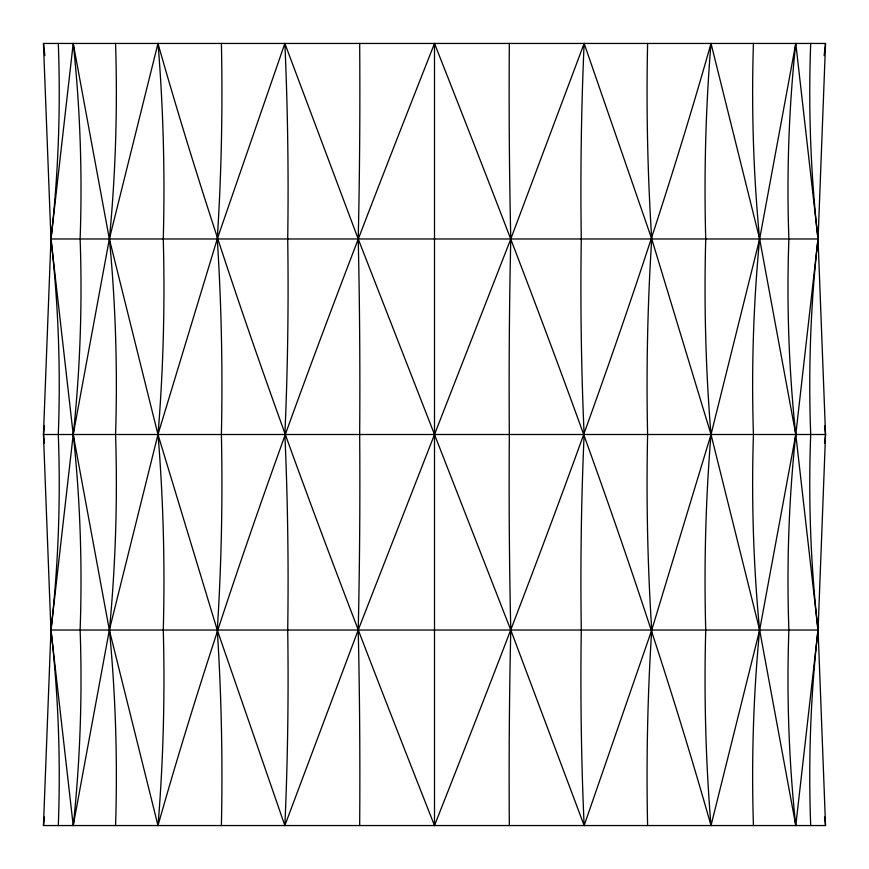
<?xml version="1.0" encoding="UTF-8"?>
<svg xmlns="http://www.w3.org/2000/svg" width="869" height="869" viewBox="0 0 869 869"><rect width="100%" height="100%" fill="white"/><g stroke="black" fill="none" stroke-linecap="round" stroke-linejoin="round"><path stroke-width="1.3" d="M51.065 633.697A1278.212 1278.212 0 0 0 50.923 630.025L43.45 434.5L50.967 238.975A1278.212 1278.212 0 0 0 51.065 235.303M817.935 626.343A1278.212 1278.212 0 0 0 818.077 630.025L825.55 825.55L43.45 825.55L50.967 630.025A1278.212 1278.212 0 0 0 51.065 626.343M817.935 242.657A1278.212 1278.212 0 0 1 818.077 238.975L825.55 43.45L43.45 43.45L50.967 238.975A1278.212 1278.212 0 0 1 51.065 242.657M817.935 633.697A1278.212 1278.212 0 0 1 818.077 630.025L825.55 434.5L818.033 238.975A1278.212 1278.212 0 0 1 817.935 235.303M50.967 238.975L73.213 43.45L109.353 238.975L157.984 434.5L217.25 630.025L284.847 825.55L358.213 630.025L510.787 238.975L584.153 43.45L651.75 238.975L711.016 434.5L759.647 630.025L795.787 825.55L818.033 630.025L795.787 434.5L759.647 238.975L711.016 43.45C635.554 309.777 535.847 568.239 434.5 825.55C333.153 568.239 233.446 309.777 157.984 43.45L109.353 238.975L73.213 434.5L50.967 630.025L73.213 825.55L109.353 630.025L157.984 434.5L217.25 238.975L284.847 43.45L358.213 238.975L510.787 630.025L584.153 825.55L651.75 630.025L711.016 434.5L759.647 238.975L795.787 43.45L818.033 238.975L795.787 434.5L759.647 630.025L711.016 825.55C635.554 559.223 535.847 300.761 434.5 43.45C333.153 300.761 233.446 559.223 157.984 825.55L109.353 630.025L73.213 434.5L50.967 238.975L818.033 238.975M44.46 425.973A1278.212 1278.212 0 0 1 43.504 434.511L825.55 434.5A1278.212 1278.212 0 0 0 824.54 443.027M50.967 630.025L818.033 630.025M434.5 43.45L434.5 825.55M43.504 43.45A1278.212 1278.212 0 0 1 44.851 55.638M51.423 235.325A1278.212 1253.652 90 0 1 51.021 238.986A1278.212 1253.652 90 0 1 58.299 434.5A1278.212 1253.652 -90 0 1 51.021 630.025A1278.212 1253.652 90 0 1 58.299 825.55M44.46 817.023A1278.212 1278.212 0 0 1 43.504 825.55M43.504 434.489A1278.212 1278.212 0 0 1 44.46 443.027M115.566 825.55A1278.212 1062.787 90 0 0 109.396 630.014A1278.212 1062.798 -90 0 0 115.566 434.5A1278.212 1062.787 90 0 0 109.396 238.975A1278.212 1062.798 -90 0 0 115.566 43.45M158.028 825.55A1278.212 903.836 -90 0 0 163.274 630.025A1278.212 903.836 90 0 0 158.028 434.489A1278.212 903.825 -90 0 0 163.274 238.975A1278.212 903.836 90 0 0 158.028 43.45M509.332 825.55A1278.212 249.37 -90 0 1 510.776 630.014A1278.212 249.37 90 0 1 509.332 434.5A1278.212 249.37 -90 0 1 510.776 238.975A1278.212 249.37 90 0 1 509.332 43.45M584.131 825.55A1278.212 489.149 90 0 1 581.285 630.025A1278.212 489.149 -90 0 1 584.131 434.489A1278.212 489.149 90 0 1 581.285 238.975A1278.212 489.149 -90 0 1 584.131 43.45M647.601 825.55A1278.212 710.136 90 0 1 651.728 630.014A1278.212 710.136 -90 0 1 647.601 434.5A1278.212 710.136 90 0 1 651.728 238.964A1278.212 710.136 90 0 1 647.601 43.45M710.972 825.55A1278.212 903.836 90 0 1 705.726 630.025A1278.212 903.836 -90 0 1 710.972 434.489A1278.212 903.825 90 0 1 705.726 238.975A1278.212 903.836 -90 0 1 710.972 43.45M810.701 825.55A1278.212 1253.652 -90 0 1 817.979 630.014A1278.212 1253.652 90 0 1 810.701 434.5A1278.212 1253.652 -90 0 1 817.979 238.964A1278.212 1253.652 90 0 1 810.701 43.45M825.496 825.55A1278.212 1278.212 0 0 1 824.54 817.023M824.149 55.638A1278.212 1278.212 0 0 1 825.496 43.45M825.496 434.511A1278.212 1278.212 0 0 1 824.54 425.973M795.732 43.45A1278.212 1180.906 90 0 0 788.878 238.975A1278.212 1180.917 -90 0 0 795.732 434.511A1278.212 1180.906 90 0 0 788.878 630.025A1278.212 1180.917 -90 0 0 795.732 825.55M753.434 43.45A1278.212 1062.798 90 0 0 759.604 238.986A1278.212 1062.798 90 0 0 753.434 434.5A1278.212 1062.798 -90 0 0 759.604 630.036A1278.212 1062.798 90 0 0 753.434 825.55M359.668 43.45A1278.212 249.37 -90 0 1 358.224 238.986A1278.212 249.37 90 0 1 359.668 434.5A1278.212 249.37 -90 0 1 358.224 630.036A1278.212 249.37 90 0 1 359.668 825.55M284.869 43.45A1278.212 489.149 90 0 1 287.715 238.975A1278.212 489.149 -90 0 1 284.869 434.511A1278.212 489.149 90 0 1 287.715 630.025A1278.212 489.149 -90 0 1 284.869 825.55M221.399 43.45A1278.212 710.136 -90 0 1 217.272 238.986A1278.212 710.136 90 0 1 221.399 434.5A1278.212 710.136 -90 0 1 217.272 630.036A1278.212 710.136 90 0 1 221.399 825.55M73.268 43.45A1278.212 1180.917 -90 0 1 80.122 238.975A1278.212 1180.917 90 0 1 73.268 434.511A1278.212 1180.917 -90 0 1 80.122 630.025A1278.212 1180.917 90 0 1 73.268 825.55M58.299 43.45A1278.212 1253.652 -90 0 1 51.021 238.986"/></g></svg>
